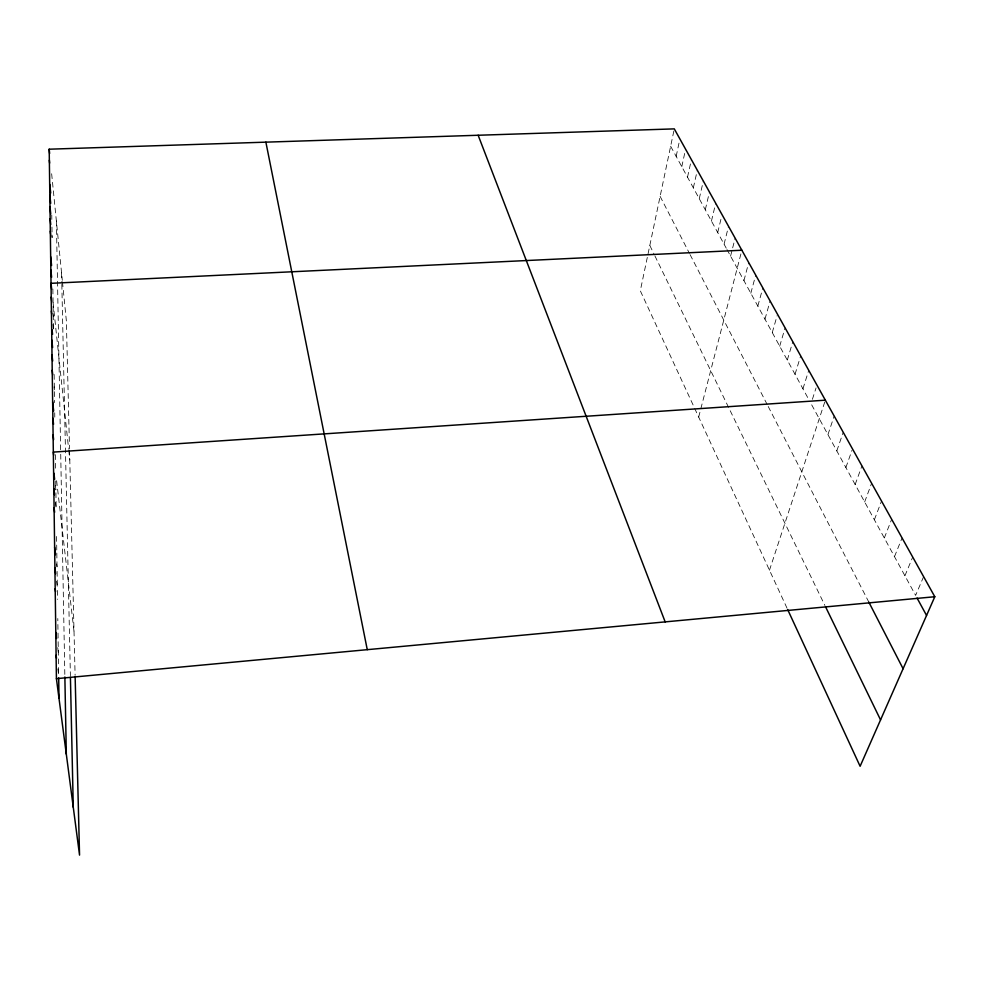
<?xml version="1.0" encoding="UTF-8"?>
<svg xmlns="http://www.w3.org/2000/svg" width="984" height="984" viewBox="0 0 984 984"><rect width="100%" height="100%" fill="white"/><g stroke="black" fill="none" stroke-linecap="round" stroke-linejoin="round"><path stroke-width="0.74" stroke-dasharray="4.92 3.69" d="M787.028 608.161L640.301 290.784L674.286 128.879M676.168 156.37L679.575 140.392M681.789 166.677L685.59 149.187M687.509 177.169L691.408 159.617M693.339 187.846L697.312 170.232M699.255 198.719L703.326 181.044M705.294 209.776L709.452 192.04M711.444 221.043L715.7 203.245M717.705 232.519L721.69 216.16M724.076 244.216L728.529 226.295M730.571 256.123L732.33 249.21M732.674 247.833L735.134 238.153M698.677 417.068L741.862 250.231M743.941 280.625L748.713 262.543M750.817 293.232L755.7 275.102M757.828 306.085L762.834 287.894M764.974 319.197L770.103 300.956M772.268 332.555L777.114 315.679M779.697 346.196L785.084 327.856M787.286 360.107L792.809 341.731M795.035 374.314L800.693 355.888M802.944 388.803L808.737 370.341M812.39 399.332L816.043 387.954M769.476 570.216L825.355 400.18M827.938 434.633L834.186 416.06M836.806 450.893L843.226 432.284M845.883 467.523L851.972 450.328M855.158 484.534L861.935 465.875M864.653 501.951L871.615 483.267M874.37 519.761L881.529 501.053M884.309 537.99L891.664 519.281M894.493 556.661L902.057 537.941M904.923 575.775L912.709 557.055M923.619 576.649L915.612 595.369L811.013 403.612M670.645 146.247L726.241 248.177M726.967 249.505L808.811 399.578M660.116 196.357L689.464 253.405M690.104 254.647L767.532 405.187M768.196 406.466L868.798 602.06M649.821 245.447L654.262 254.585M654.901 255.889L824.912 605.48M57.859 668.886L58.646 674.95L57.798 618.518M57.724 647.632L58.302 652.195M56.592 581.323L57.33 587.411L57.097 571.323M56.654 563.881L57.035 566.932M55.436 502.381L55.977 506.944M55.35 485.37L55.879 489.921L55.744 480.868M56.629 480.672L74.021 631.433M54.046 386.798L54.378 389.812M52.853 324.449L53.333 328.914M53.075 302.543L68.56 448.384M68.708 449.836L69.79 460.008M52.964 313.355L53.271 316.331M51.795 234.733L52.103 237.648L51.918 225.422M51.648 173.738L62.312 280.329M62.459 281.805L66.359 320.796L69.52 448.938M69.556 450.328L75.104 675.331M61.574 272.949L61.795 282.974M61.832 284.401L70.393 675.713M56.383 220.982L60.7 452.837M60.725 454.276L64.87 676.967M51.758 214.942L51.82 219.432M52.865 289.025L53.468 329M54.145 374.474L54.563 402.628M54.723 412.763L54.784 417.142M55.35 454.669L55.608 471.828M55.916 492.775L56.137 507.043M56.568 536.464L56.801 551.557M56.826 553.094L57.072 569.859M57.38 590.425L57.515 599.428"/><path stroke-width="1.48" d="M75.141 676.783L79.544 855.121L56.42 678.665L49.2 149.199L674.286 128.879L934.8 596.734L860.114 766.278L787.667 609.551M56.42 678.665L934.8 596.734M825.355 400.18L53.333 452.099L53.677 455.137M741.862 250.231L51.033 283.318L51.66 289.235M917.063 598.051L926.559 615.443M868.798 602.06L903.091 668.726M825.564 606.821L880.557 719.894M478.15 135.251L665.172 621.888M265.877 142.151L367.266 649.674M56.1 655.233L56.494 658.259M55.793 632.429L56.568 638.518M55.19 588.653L55.571 591.692M54.907 567.62L55.657 573.709M54.624 547.129L55.547 554.742M53.825 488.691L54.538 494.78M54.083 507.683L54.624 512.246M53.935 473.218L54.637 479.294M53.099 434.977L53.616 439.516M52.644 401.89L53.665 410.943M52.865 418.249L53.554 424.288M52.214 370.279L52.718 374.781M51.808 340.034L52.619 347.5M52.004 354.99L52.669 360.98M51.402 311.067L51.721 314.044M52.09 329.861L52.57 334.339M51.217 297.045L51.697 301.498M50.664 256.689L51.586 265.508M50.848 269.862L51.623 277.242M49.987 206.578L50.725 213.823M50.147 218.731L50.75 224.561M50.319 231.142L50.614 234.057M49.803 184.402L50.688 193.048M49.815 194.66L50.701 203.331M49.2 149.199L49.63 153.467M49.348 160.244L49.643 163.098M70.418 677.238L73.271 807.261M64.87 676.967L66.309 754.113M58.696 677.878L59.003 698.345"/></g></svg>
